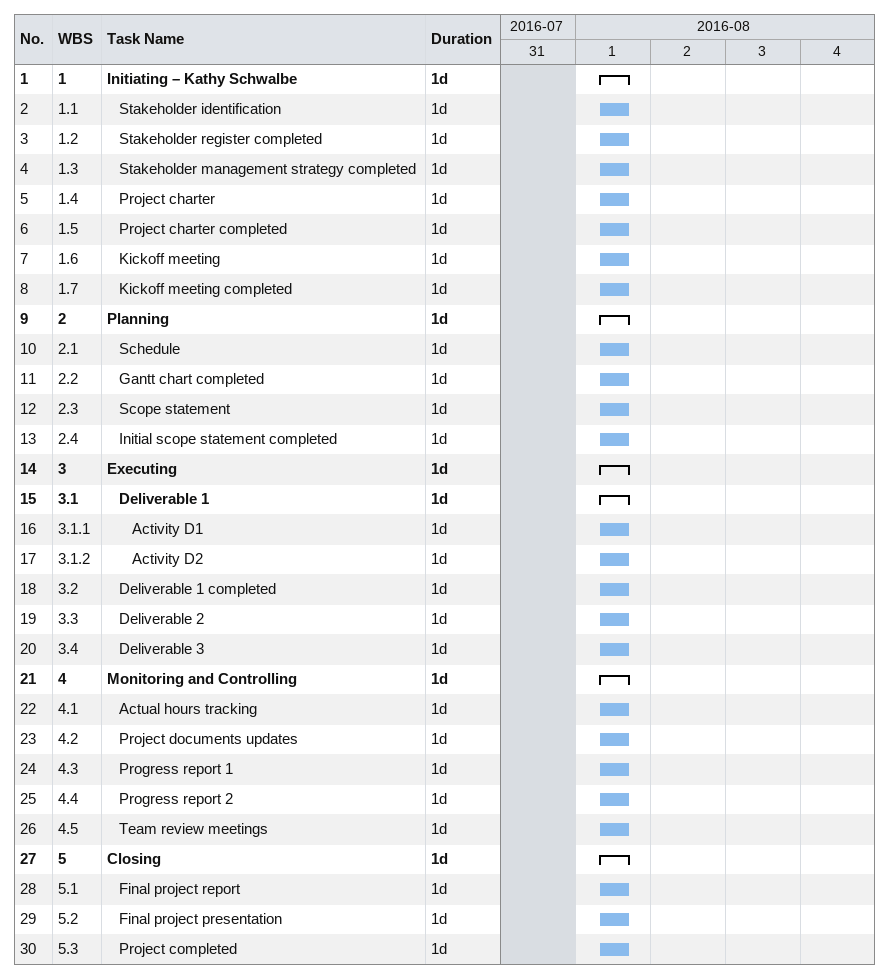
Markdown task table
| ID | WBS | Task | Duration | Start | Finish |
|---|---|---|---|---|---|
| 1 | 1 | **Initiating – Kathy Schwalbe** | 1d | 2016-08-01 | 2016-08-01 |
| 2 | 1.1 | Stakeholder identification | 1d | 2016-08-01 | 2016-08-01 |
| 3 | 1.2 | Stakeholder register completed | 1d | 2016-08-01 | 2016-08-01 |
| 4 | 1.3 | Stakeholder management strategy completed | 1d | 2016-08-01 | 2016-08-01 |
| 5 | 1.4 | Project charter | 1d | 2016-08-01 | 2016-08-01 |
| 6 | 1.5 | Project charter completed | 1d | 2016-08-01 | 2016-08-01 |
| 7 | 1.6 | Kickoff meeting | 1d | 2016-08-01 | 2016-08-01 |
| 8 | 1.7 | Kickoff meeting completed | 1d | 2016-08-01 | 2016-08-01 |
| 9 | 2 | **Planning** | 1d | 2016-08-01 | 2016-08-01 |
| 10 | 2.1 | Schedule | 1d | 2016-08-01 | 2016-08-01 |
| 11 | 2.2 | Gantt chart completed | 1d | 2016-08-01 | 2016-08-01 |
| 12 | 2.3 | Scope statement | 1d | 2016-08-01 | 2016-08-01 |
| 13 | 2.4 | Initial scope statement completed | 1d | 2016-08-01 | 2016-08-01 |
| 14 | 3 | **Executing** | 1d | 2016-08-01 | 2016-08-01 |
| 15 | 3.1 | **Deliverable 1** | 1d | 2016-08-01 | 2016-08-01 |
| 16 | 3.1.1 | Activity D1 | 1d | 2016-08-01 | 2016-08-01 |
| 17 | 3.1.2 | Activity D2 | 1d | 2016-08-01 | 2016-08-01 |
| 18 | 3.2 | Deliverable 1 completed | 1d | 2016-08-01 | 2016-08-01 |
| 19 | 3.3 | Deliverable 2 | 1d | 2016-08-01 | 2016-08-01 |
| 20 | 3.4 | Deliverable 3 | 1d | 2016-08-01 | 2016-08-01 |
| 21 | 4 | **Monitoring and Controlling** | 1d | 2016-08-01 | 2016-08-01 |
| 22 | 4.1 | Actual hours tracking | 1d | 2016-08-01 | 2016-08-01 |
| 23 | 4.2 | Project documents updates | 1d | 2016-08-01 | 2016-08-01 |
| 24 | 4.3 | Progress report 1 | 1d | 2016-08-01 | 2016-08-01 |
| 25 | 4.4 | Progress report 2 | 1d | 2016-08-01 | 2016-08-01 |
| 26 | 4.5 | Team review meetings | 1d | 2016-08-01 | 2016-08-01 |
| 27 | 5 | **Closing** | 1d | 2016-08-01 | 2016-08-01 |
| 28 | 5.1 | Final project report | 1d | 2016-08-01 | 2016-08-01 |
| 29 | 5.2 | Final project presentation | 1d | 2016-08-01 | 2016-08-01 |
| 30 | 5.3 | Project completed | 1d | 2016-08-01 | 2016-08-01 |
